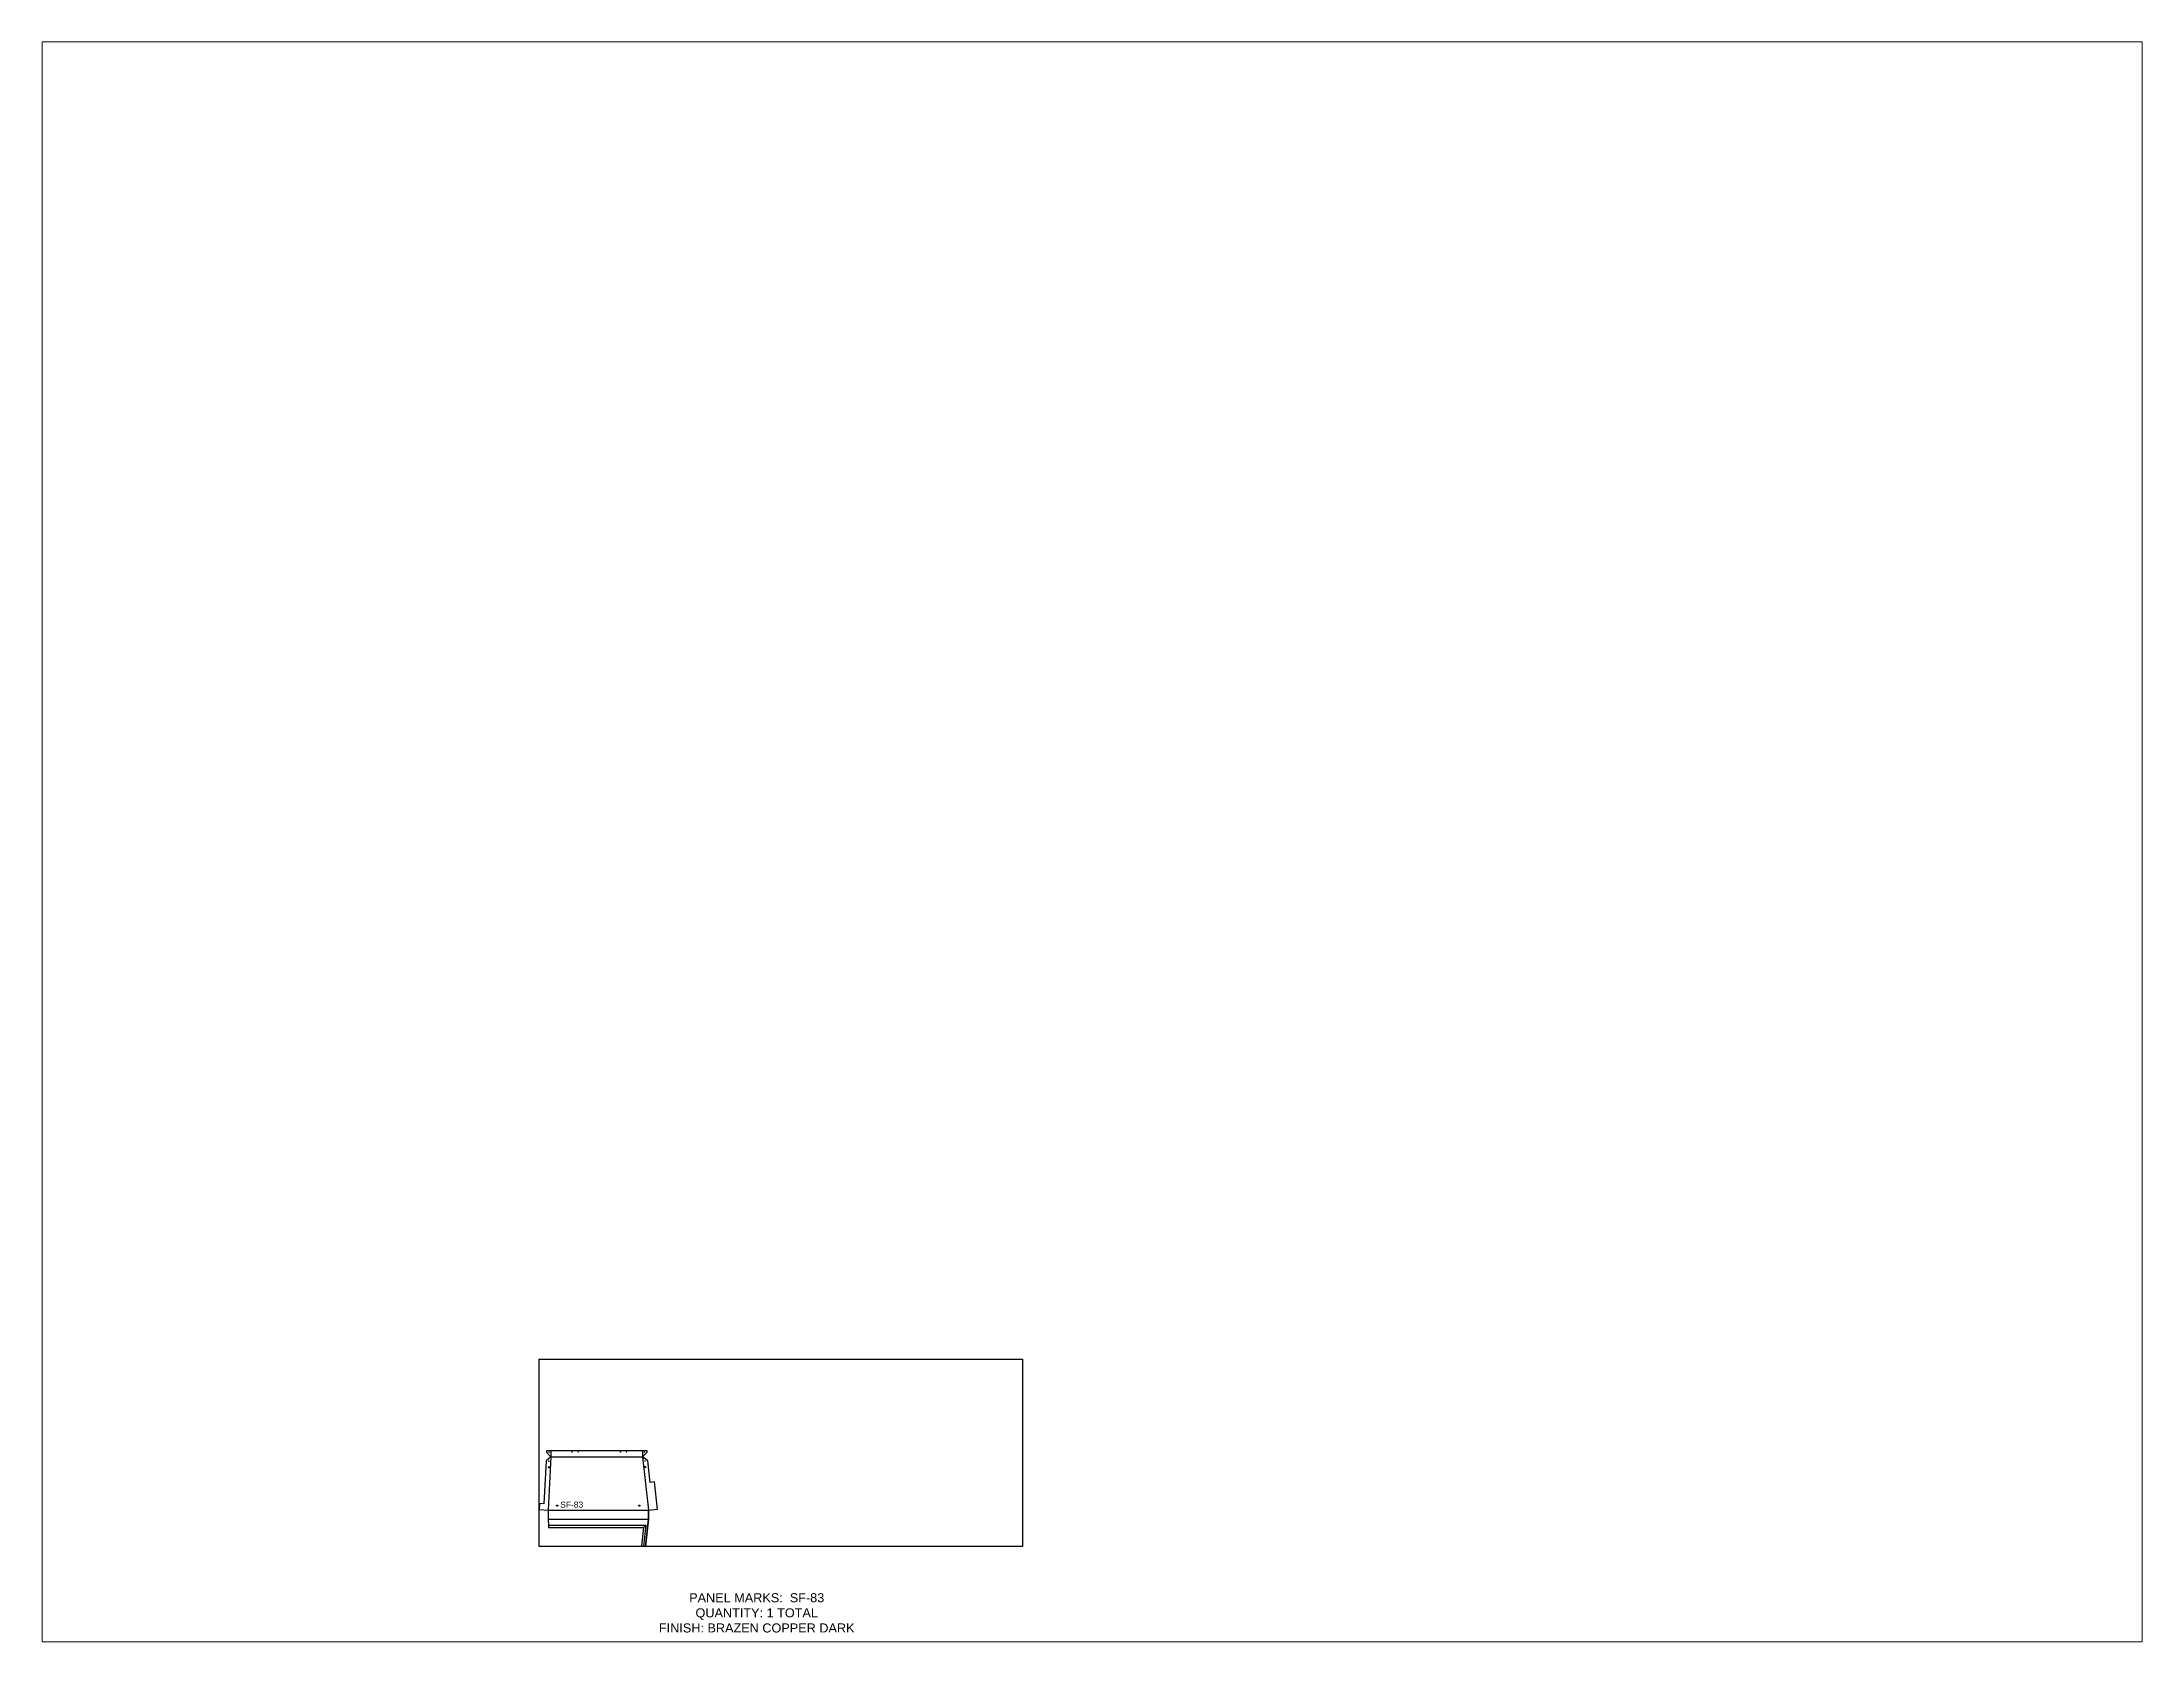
# Paper-space layout 'Layout1' of a CAD drawing. Header units: inches. Extents: x 1.05 to 9.45, y 0.8 to 7.2.
# The model-space entities are those that its viewports show. They can reach past a viewport. Long polylines and large blocks are cut down to what shows.
import ezdxf

# ---------------------------------------------------------------- set-up
doc = ezdxf.new("R2010")
doc.units = ezdxf.units.IN
doc.header["$MEASUREMENT"] = 0
doc.linetypes.add('HIDDEN', pattern=[0.375, 0.25, -0.125])
doc.linetypes.add('PHANTOM', pattern=[2.5, 1.25, -0.25, 0.25, -0.25, 0.25, -0.25])
for name, color, linetype in [('CUT', 7, 'Continuous'), ('DIMS', 1, 'Continuous'), ('HOLES', 6, 'Continuous'), ('RELIEF', 82, 'Continuous'), ('ROUT', 1, 'HIDDEN'), ('SHEET', 5, 'PHANTOM'), ('TEXT', 2, 'PHANTOM'), ('WEEPS', 3, 'HIDDEN')]:
    doc.layers.add(name, color=color, linetype=linetype)
doc.styles.get("Standard").update_dxf_attribs({"font": 'arial.ttf'})

msp = doc.modelspace()

# ---------------------------------------------------------------- linework, layer by layer
at = {"layer": 'CUT', "ltscale": 0.25}
msp.add_lwpolyline([(3.1, 6.31), (34.61, 6.31), (33.94, 0.14), (35.25, 0), (36.23, 9), (36.23, 12), (39.21, 12.32), (38.23, 21.32), (36.74, 21.16), (35.96, 28.35), (34.3, 29.69), (35.81, 31.19), (35.81, 31.59), (2.45, 31.59), (2.45, 31.19), (3.95, 29.69), (2.37, 28.27), (1.61, 14.08), (0.11, 14.16), (0, 12.16), (3, 12), (3, 9), (3.1, 7)], close=True, dxfattribs=at)
at = {"layer": 'HOLES', "ltscale": 0.25}
for centre in [(3.25, 28.21), (3.33, 31.19), (10.95, 31.22), (12.95, 31.22), (26.95, 31.22), (28.95, 31.22), (34.93, 31.19), (35.09, 28.25)]:
    msp.add_circle(centre, 0.0625, dxfattribs=at)
at = {"layer": 'RELIEF'}
msp.add_line((34.61, 6.31), (35.29, 6.92), dxfattribs=at)
at = {"layer": 'ROUT', "ltscale": 0.25}
for p, q in [((3.95, 29.69), (34.3, 29.69)), ((3, 9), (36.23, 9))]:
    msp.add_line(p, q, dxfattribs=at)
for points in [[(3.95, 31.59), (3.95, 29.69), (3, 12), (3, 9), (3.1, 7), (35.38, 7), (34.63, 0.07)], [(34.3, 31.59), (34.3, 29.69), (36.23, 12), (36.23, 9), (35.25, 0)], [(0.11, 14.16), (0, 12.16), (3, 12), (36.23, 12), (39.21, 12.32), (38.23, 21.32)]]:
    msp.add_lwpolyline(points, dxfattribs=at)
at = {"layer": 'SHEET'}
msp.add_lwpolyline([(0, 62), (160, 62), (160, 0), (0, 0)], close=True, dxfattribs=at)
at = {"layer": 'WEEPS', "ltscale": 0.25}
for centre in [(3.36, 26.21), (35.09, 26.25), (6, 13.5), (33.23, 13.5)]:
    msp.add_circle(centre, 0.188, dxfattribs=at)

# ---------------------------------------------------------------- texts
at = {"layer": 'DIMS', "ltscale": 0.25, "insert": (10.82, 12.78), "char_height": 2, "attachment_point": 8}
msp.add_mtext_dynamic_manual_height_columns('SF-83', width=3.0859, gutter_width=10, heights=[2.07], dxfattribs=at)
at = {"layer": 'TEXT', "insert": (72.05, -22.01), "char_height": 3, "attachment_point": 5}
msp.add_mtext_dynamic_manual_height_columns('PANEL MARKS:  SF-83\\PQUANTITY: 1 TOTAL\\PFINISH: BRAZEN COPPER DARK', width=199.7409, gutter_width=1, heights=[0], dxfattribs=at)

psp = doc.layouts.get("Layout1")

# ---------------------------------------------------------------- viewports
at = {"layer": 'CUT'}
psp.add_viewport(center=(5.25, 4), size=(8.4, 6.4), view_center_point=(183.0157, 233.1318), view_height=529.538938, dxfattribs=at)

doc.saveas('drawing.dxf')
